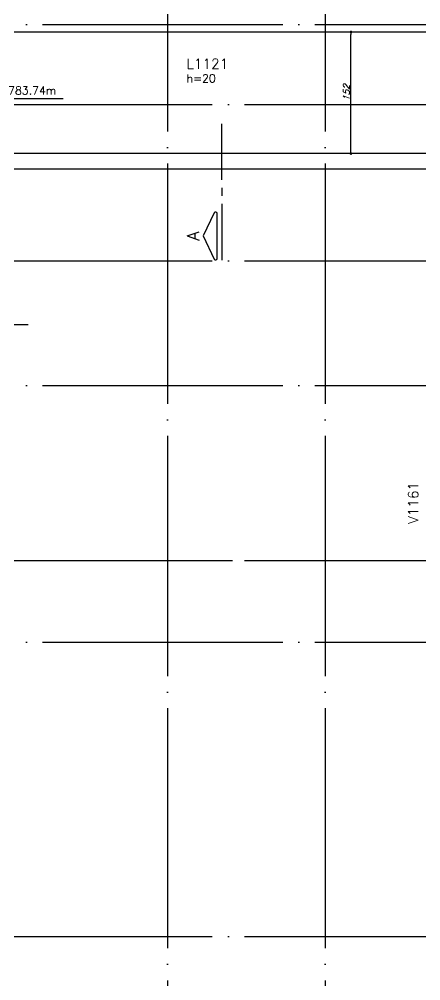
# Model space of a CAD drawing. Extents: x -4723 to 4922, y -2048 to 2452.
# Drawn here: x 746 to 1247, y -540 to 661 of the extents above; entities that cross this region are included whole.
import ezdxf
from ezdxf import colors
from ezdxf.entities.mleader import LeaderData, LeaderLine
from ezdxf.enums import TextEntityAlignment as Align
from ezdxf.math import Vec2, Vec3

# ---------------------------------------------------------------- set-up
doc = ezdxf.new("R2010")
doc.units = 0
doc.header["$LTSCALE"] = 50
doc.header["$MEASUREMENT"] = 0
doc.linetypes.add('EIXO', pattern=[6.8, 6, -0.4, 0, -0.4])
doc.layers.get('0').update_dxf_attribs({"linetype": 'CONTINUOUS'})
doc.layers.get('DEFPOINTS').update_dxf_attribs({"linetype": 'CONTINUOUS'})
for name, color, linetype in [('F-AUX-RED', 1, 'CONTINUOUS'), ('F-CORTE-INDICAÇÃO', 4, 'CONTINUOUS'), ('F-COTAS', 106, 'CONTINUOUS'), ('F-EIXO', 12, 'EIXO'), ('F-LAJES-DIM', 2, 'CONTINUOUS'), ('F-LAJES-NOME', 4, 'CONTINUOUS'), ('F-NÍVEL-PLANTA', 2, 'CONTINUOUS'), ('F-TEXTO', 6, 'CONTINUOUS'), ('F-VIGAS', 3, 'CONTINUOUS'), ('F-VIGAS-NOME', 4, 'CONTINUOUS')]:
    doc.layers.add(name, color=color, linetype=linetype)
doc.styles.add('CP-TEXT-INCL', font='simplex.shx', dxfattribs={"oblique": 20})
doc.styles.add('MCP', font='simplex.shx')
doc.styles.add('ROMANS', font='simplex.shx')
doc.styles.get("Standard").update_dxf_attribs({"font": 'simplex.shx'})
doc.dimstyles.new('CP-COTAS-50', dxfattribs={"dimscale": 0.64, "dimtxt": 12.5, "dimasz": 5, "dimexe": 5, "dimexo": 5, "dimgap": 2.5, "dimtad": 1, "dimdec": 1, "dimdsep": 46, "dimtxsty": 'CP-TEXT-INCL', "dimblk1": 'DOT', "dimblk2": 'DOT', "dimsah": 1, "dimcen": 9, "dimclrd": 256, "dimclre": 256, "dimclrt": 256, "dimadec": 0, "dimazin": 0, "dimtfac": 1, "dimtdec": 1, "dimtmove": 2, "dimatfit": 3, "dimldrblk": 'DOT', "dimfxl": 0, "dimtolj": 1, "dimarcsym": 0})

# ---------------------------------------------------------------- blocks, each defined once
blk = doc.blocks.new('Nível - Planta')
at = {"layer": 'F-NÍVEL-PLANTA'}
h = blk.add_hatch(color=71, dxfattribs=at)
h.paths.add_polyline_path([(0, 0), (0, 0.26, 0.414214), (-0.26, 0)])
h.paths.add_polyline_path([(0.26, 0), (0, 0), (0, -0.26, 0.414214)])
for p, q in [((0, -0.469), (0, 0.469)), ((-0.469, 0), (1.704, 0))]:
    blk.add_line(p, q, dxfattribs=at)
blk.add_circle((0, 0), 0.26, dxfattribs=at)
at = {"layer": 'F-TEXTO', "color": 3, "style": 'MCP'}
blk.add_attdef('NÍVEL', (0.333, 0.102), '', height=0.2, dxfattribs=at)
blk = doc.blocks.new('_DOT')
at = {"color": 0, "linetype": 'ByBlock'}
blk.add_line((-0.5, 0), (-1, 0), dxfattribs=at)
at = {"color": 0, "linetype": 'ByBlock', "const_width": 0.5}
blk.add_lwpolyline([(-0.25, 0, 1), (0.25, 0, 1)], format="xyb", close=True, dxfattribs=at)
blk = doc.blocks.new('*D56')
at = {"layer": 'DEFPOINTS', "color": 0, "linetype": 'Continuous', "transparency": 16777216}
for p in [(1160.1, 645.5), (1160.1, 645.5), (1160.1, 493.5)]:
    blk.add_point(p, dxfattribs=at)
at = {"layer": 'F-COTAS', "linetype": 'Continuous', "lineweight": -2, "transparency": 16777216}
blk.add_line((1160.1, 496.7), (1160.1, 642.3), dxfattribs=at)
at = {"layer": 'F-COTAS', "linetype": 'Continuous', "lineweight": -2, "transparency": 16777216, "xscale": 3.2, "yscale": 3.2, "zscale": 3.2}
for p, rotation in [((1160.1, 645.5), 90), ((1160.1, 493.5), 270)]:
    blk.add_blockref('_DOT', p, dxfattribs=dict(at, rotation=rotation))
at = {"layer": 'F-COTAS', "linetype": 'Continuous', "transparency": 16777216, "insert": (1154.5, 569.5), "char_height": 8, "attachment_point": 5, "rotation": 90, "style": 'CP-TEXT-INCL'}
blk.add_mtext('\\A1;152', dxfattribs=at)
blk = doc.blocks.new('*U152')
at = {"layer": 'F-EIXO'}
blk.add_line((0, 0), (7197, 0), dxfattribs=at)
at = {"layer": 'F-TEXTO', "style": 'ROMANS'}
blk.add_attdef('EIXO', text='', height=17.5, dxfattribs=at).set_placement((-28.2072, 0), align=Align.MIDDLE_CENTER)
blk = doc.blocks.new('*U151')
at = {"layer": 'F-EIXO'}
blk.add_line((0, 0), (7285, 0), dxfattribs=at)
at = {"layer": 'F-TEXTO', "style": 'ROMANS'}
blk.add_attdef('EIXO', text='', height=17.5, dxfattribs=at).set_placement((-28.2072, 0), align=Align.MIDDLE_CENTER)
blk = doc.blocks.new('*U153')
at = {"layer": 'F-EIXO'}
blk.add_line((0, 0), (7285, 0), dxfattribs=at)
at = {"layer": 'F-TEXTO', "style": 'ROMANS'}
blk.add_attdef('EIXO', text='', height=17.5, dxfattribs=at).set_placement((-28.2072, 0), align=Align.MIDDLE_CENTER)
blk = doc.blocks.new('*U154')
at = {"layer": 'F-EIXO'}
blk.add_line((0, 0), (7197, 0), dxfattribs=at)
at = {"layer": 'F-TEXTO', "style": 'ROMANS'}
blk.add_attdef('EIXO', text='', height=17.5, dxfattribs=at).set_placement((-28.2072, 0), align=Align.MIDDLE_CENTER)
blk = doc.blocks.new('*U172')
at = {"layer": 'F-EIXO'}
blk.add_line((0, 0), (7285, 0), dxfattribs=at)
at = {"layer": 'F-TEXTO', "style": 'ROMANS'}
blk.add_attdef('EIXO', text='', height=17.5, dxfattribs=at).set_placement((-28.2072, 0), align=Align.MIDDLE_CENTER)
blk = doc.blocks.new('*U174')
at = {"layer": 'F-EIXO'}
blk.add_line((0, 0), (7285, 0), dxfattribs=at)
at = {"layer": 'F-TEXTO', "style": 'ROMANS'}
blk.add_attdef('EIXO', text='', height=17.5, dxfattribs=at).set_placement((-28.2072, 0), align=Align.MIDDLE_CENTER)
blk = doc.blocks.new('*U168')
at = {"layer": 'F-EIXO'}
blk.add_line((0, 0), (7285, 0), dxfattribs=at)
at = {"layer": 'F-TEXTO', "style": 'ROMANS'}
blk.add_attdef('EIXO', text='', height=17.5, dxfattribs=at).set_placement((-28.2072, 0), align=Align.MIDDLE_CENTER)
blk = doc.blocks.new('*U177')
at = {"layer": 'F-EIXO'}
blk.add_line((0, 0), (0, -2655), dxfattribs=at)
at = {"layer": 'F-TEXTO', "style": 'ROMANS'}
blk.add_attdef('EIXO', text='', height=17.5, rotation=360, dxfattribs=at).set_placement((0, 28.2), align=Align.MIDDLE_CENTER)
blk = doc.blocks.new('*U171')
at = {"layer": 'F-EIXO'}
blk.add_line((0, 0), (0, -2655), dxfattribs=at)
at = {"layer": 'F-TEXTO', "style": 'ROMANS'}
blk.add_attdef('EIXO', text='', height=17.5, rotation=360, dxfattribs=at).set_placement((0, 28.2), align=Align.MIDDLE_CENTER)
blk = doc.blocks.new('*U181')
at = {"layer": 'F-EIXO'}
blk.add_line((0, 0), (7197, 0), dxfattribs=at)
at = {"layer": 'F-TEXTO', "style": 'ROMANS'}
blk.add_attdef('EIXO', text='', height=17.5, dxfattribs=at).set_placement((-28.2072, 0), align=Align.MIDDLE_CENTER)
blk = doc.blocks.new('*D196')
at = {"layer": 'DEFPOINTS', "color": 0, "linetype": 'Continuous', "transparency": 16777216}
for p in [(-3490, -415.5), (3259.5, -415.5), (3259.5, -687.9)]:
    blk.add_point(p, dxfattribs=at)
at = {"layer": 'F-COTAS', "linetype": 'Continuous', "lineweight": -2, "transparency": 16777216}
for p, q in [((-3490, -418.7), (-3490, -691.1)), ((3259.5, -418.7), (3259.5, -691.1)), ((-3486.8, -687.9), (3256.3, -687.9))]:
    blk.add_line(p, q, dxfattribs=at)
at = {"layer": 'F-COTAS', "linetype": 'Continuous', "lineweight": -2, "transparency": 16777216, "xscale": 3.2, "yscale": 3.2, "zscale": 3.2, "rotation": 180}
blk.add_blockref('_DOT', (-3490, -687.9), dxfattribs=at)
at = {"layer": 'F-COTAS', "linetype": 'Continuous', "lineweight": -2, "transparency": 16777216, "xscale": 3.2, "yscale": 3.2, "zscale": 3.2}
blk.add_blockref('_DOT', (3259.5, -687.9), dxfattribs=at)
at = {"layer": 'F-COTAS', "linetype": 'Continuous', "transparency": 16777216, "insert": (-115.2, -682.3), "char_height": 8, "attachment_point": 5, "style": 'CP-TEXT-INCL'}
blk.add_mtext('\\A1;6749.5', dxfattribs=at)
blk = doc.blocks.new('*U11')
at = {"layer": 'F-CORTE-INDICAÇÃO'}
for p, q in [((-100, 0), (-170, 0)), ((-80, 0), (-90, 0)), ((-70, 0), (0, 0))]:
    blk.add_line(p, q, dxfattribs=at)
blk.add_lwpolyline([(-112, 6, 0.802585), (-111.2, 9.8), (-140, 23.3), (-168.8, 9.8, 0.802585), (-168, 6)], format="xyb", close=True, dxfattribs=at)
at = {"layer": 'F-CORTE-INDICAÇÃO', "style": 'ROMANS'}
blk.add_attdef('CORTE', text='', height=15, dxfattribs=at).set_placement((-140, 35.8), align=Align.MIDDLE_CENTER)
at = {"layer": 'F-CORTE-INDICAÇÃO', "color": 2, "style": 'ROMANS'}
blk.add_attdef('FOLHA', text='', height=12, dxfattribs=at).set_placement((-140, -10), align=Align.MIDDLE_CENTER)

msp = doc.modelspace()

# ---------------------------------------------------------------- linework, layer by layer
at = {"layer": 'F-EIXO'}
msp.add_line((-3709.089, -15), (3550.572, -15), dxfattribs=at)
at = {"layer": 'F-VIGAS'}
for points in [[(615, 645.5), (1276, 645.5)], [(1276, 493.5), (615, 493.5)], [(615, 474.5), (1276, 474.5)]]:
    msp.add_lwpolyline(points, dxfattribs=at)

# ---------------------------------------------------------------- block references
at = {"layer": 'F-CORTE-INDICAÇÃO', "linetype": 'Continuous'}
ref = msp.add_blockref('*U11', (998.974, 530.602), dxfattribs=dict(at, rotation=90))
ref.add_attrib('CORTE', 'A', dxfattribs={"height": 15, "rotation": 90, "style": 'ROMANS'}).set_placement((963.211, 390.602), align=Align.MIDDLE_CENTER)
at = {"layer": 'F-EIXO', "linetype": 'Continuous'}
for name, p in [('*U177', (931, 1841.357)), ('*U171', (1128, 1841.357)), ('*U152', (-3646.32, 655)), ('*U151', (-3734.274, 555)), ('*U174', (-3734.274, 359.5)), ('*U181', (-3646.32, 204)), ('*U172', (-3734.274, -15)), ('*U168', (-3734.274, -15)), ('*U154', (-3646.32, -117)), ('*U153', (-3734.274, -484.5))]:
    msp.add_blockref(name, p, dxfattribs=at)
at = {"layer": 'F-NÍVEL-PLANTA', "linetype": 'Continuous', "xscale": 50, "yscale": 50, "zscale": 50}
msp.add_blockref('Nível - Planta', (715.399, 562.301), dxfattribs=at).add_auto_attribs({'NÍVEL': '783.74m'})

# ---------------------------------------------------------------- texts
at = {"layer": 'F-LAJES-DIM', "linetype": 'Continuous', "style": 'MCP'}
msp.add_text('h=20', height=10, dxfattribs=at).set_placement((954.912, 582.553))
at = {"layer": 'F-LAJES-NOME', "linetype": 'Continuous', "style": 'MCP'}
msp.add_text('L1121', height=12.5, dxfattribs=at).set_placement((954.912, 599.553))
at = {"layer": 'F-VIGAS-NOME', "linetype": 'Continuous', "style": 'MCP'}
msp.add_text('V1161', height=12.5, rotation=90, dxfattribs=at).set_placement((1244.111, 30.946))

# ---------------------------------------------------------------- dimensions: what is measured, and where the dimension line sits
at = {"layer": 'F-COTAS', "linetype": 'Continuous'}
dim = msp.add_linear_dim(base=(1160.059, 645.5), p1=(1160.059, 493.5), p2=(1160.059, 645.5), angle=270, dimstyle='CP-COTAS-50', dxfattribs=at)
dim.commit()
dim.dimension.update_dxf_attribs({"geometry": '*D56', "text_midpoint": (1154.459, 569.5)})
dim = msp.add_linear_dim(base=(3259.5, -687.899), p1=(-3490, -415.5), p2=(3259.5, -415.5), dimstyle='CP-COTAS-50', dxfattribs=at)
dim.commit()
dim.dimension.update_dxf_attribs({"geometry": '*D196', "text_midpoint": (-115.25, -682.299)})

# ---------------------------------------------------------------- leaders
at = {"layer": 'F-AUX-RED', "linetype": 'Continuous'}
ml = msp.add_multileader_mtext('Standard', dxfattribs=at)
ml.set_content('', color=256)
ml.set_leader_properties()
ml.set_arrow_properties(name='DOT')
ml.build(insert=Vec2(0, 0))
ml.multileader.update_dxf_attribs({"text_right_attachment_type": 6, "dogleg_length": 0.36, "arrow_head_size": 5})
ctx = ml.context
ctx.base_point, ctx.char_height, ctx.arrow_head_size, ctx.landing_gap_size, ctx.plane_origin = Vec3(757.151, 279.986), 0.18, 5, 0.09, Vec3(640.206, 221.905)
ctx.right_attachment = 6
notes = []
notes.append((ctx, [(0, (1, 1, 0), (683.727, 279.986), (1, 0), 73.424, [(0, [(640.206, 221.905)], 0, [])])]))
ctx.mtext.insert, ctx.mtext.flow_direction = Vec3(757.241, 280.076), 5
for ctx, leaders in notes:
    for number, flags, end, landing, length, lines in leaders:
        leader = LeaderData()
        leader.index, (leader.has_last_leader_line, leader.has_dogleg_vector, leader.attachment_direction) = number, flags
        leader.last_leader_point, leader.dogleg_vector, leader.dogleg_length = Vec3(end), Vec3(landing), length
        for number, points, colour, breaks in lines:
            line = LeaderLine()
            line.index, line.vertices, line.color, line.breaks = number, Vec3.list(points), colors.encode_raw_color(colour), breaks
            leader.lines.append(line)
        ctx.leaders.append(leader)

doc.saveas('drawing.dxf')
